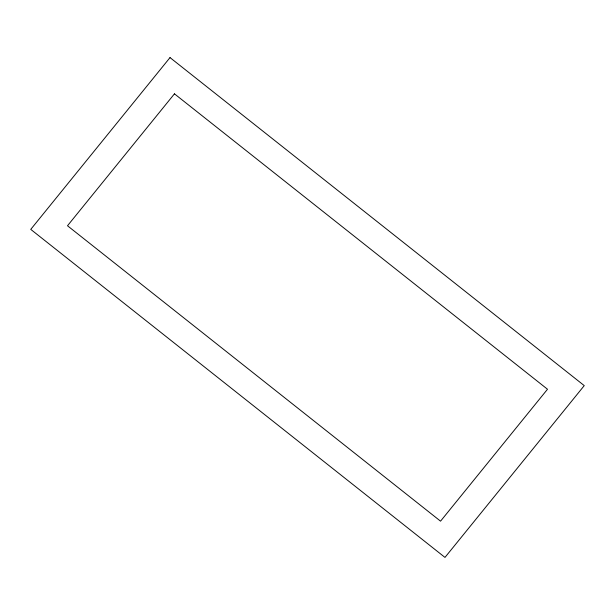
<?xml version="1.0" encoding="UTF-8"?>
<svg xmlns="http://www.w3.org/2000/svg" width="615" height="615" viewBox="0 0 615 615"><rect width="100%" height="100%" fill="white"/><g stroke="black" fill="none" stroke-linecap="round" stroke-linejoin="round"><path stroke-width="0.92" d="M170.017 57.595L30.75 229.38L444.983 557.405L584.25 385.62L170.017 57.595M174.452 93.834L67.496 225.759L440.548 521.166L547.504 389.241L174.452 93.834"/></g></svg>
